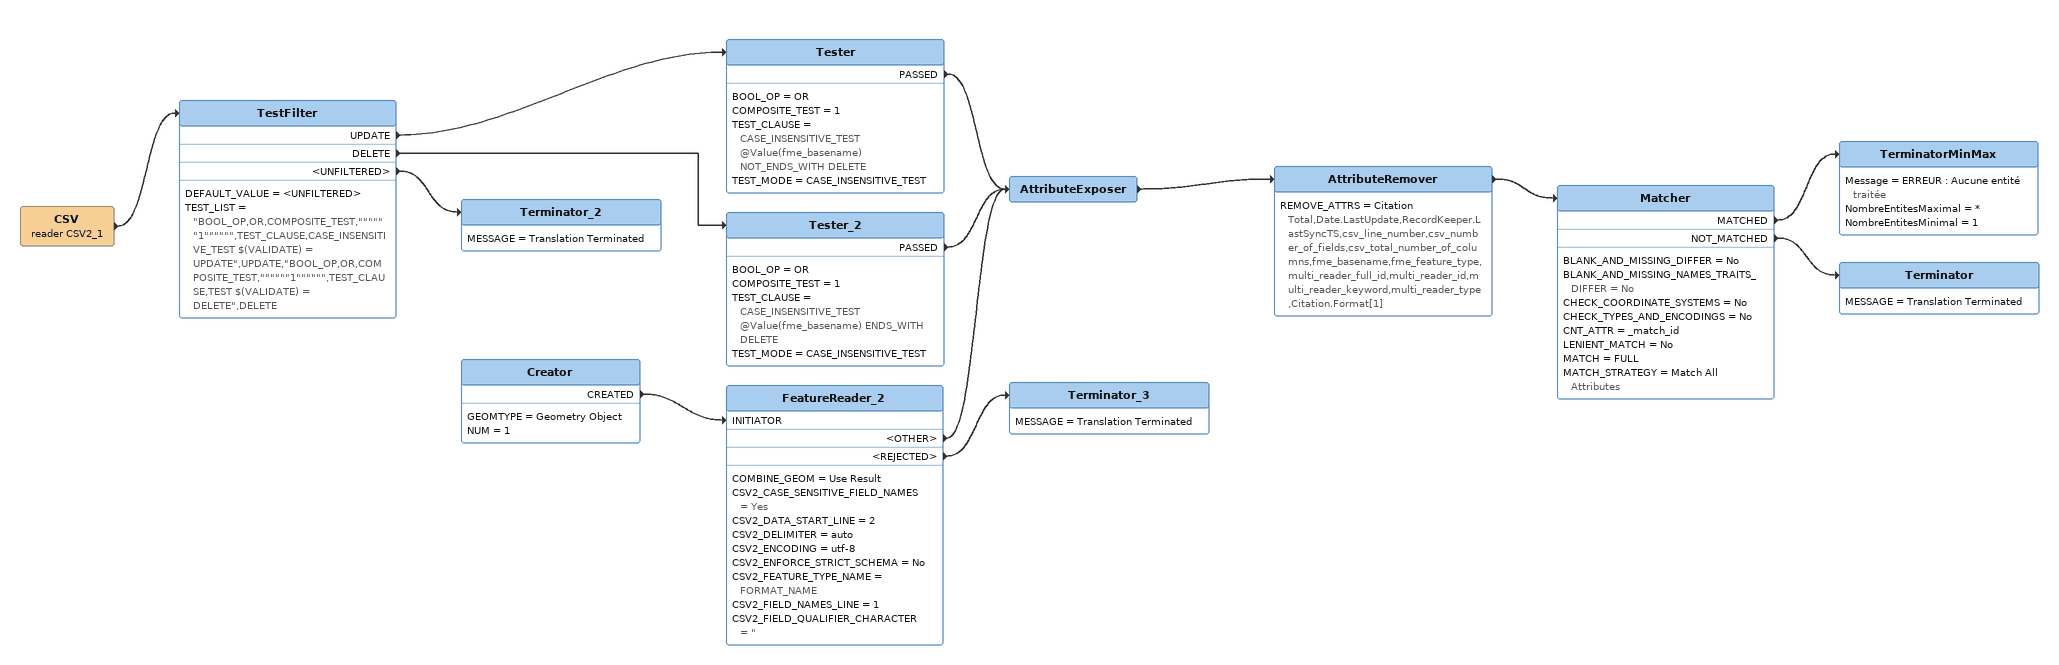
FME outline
CSV (reader CSV2_1)
    -> TestFilter
TestFilter
    DEFAULT_VALUE = <UNFILTERED>
    TEST_LIST = "BOOL_OP,OR,COMPOSITE_TEST,""""""1"""""",TEST_CLAUSE,CASE_INSENSITIVE_TEST $(VALIDATE) = UPDATE",UPDATE,"BOOL_OP,OR,COMPOSITE_TEST,""""""1"""""",TEST_CLAUSE,TEST $(VALIDATE) = DELETE",DELETE
    UPDATE -> Tester
    DELETE -> Tester_2
    <UNFILTERED> -> Terminator_2
Tester
    BOOL_OP = OR
    COMPOSITE_TEST = 1
    TEST_CLAUSE = CASE_INSENSITIVE_TEST @Value(fme_basename) NOT_ENDS_WITH DELETE
    TEST_MODE = CASE_INSENSITIVE_TEST
    PASSED -> AttributeExposer
Tester_2
    BOOL_OP = OR
    COMPOSITE_TEST = 1
    TEST_CLAUSE = CASE_INSENSITIVE_TEST @Value(fme_basename) ENDS_WITH DELETE
    TEST_MODE = CASE_INSENSITIVE_TEST
    PASSED -> AttributeExposer
Terminator_2
    MESSAGE = Translation Terminated
Creator
    GEOMTYPE = Geometry Object
    NUM = 1
    CREATED -> FeatureReader_2 [INITIATOR]
FeatureReader_2
    COMBINE_GEOM = Use Result
    CSV2_CASE_SENSITIVE_FIELD_NAMES = Yes
    CSV2_DATA_START_LINE = 2
    CSV2_DELIMITER = auto
    CSV2_ENCODING = utf-8
    CSV2_ENFORCE_STRICT_SCHEMA = No
    CSV2_FEATURE_TYPE_NAME = FORMAT_NAME
    CSV2_FIELD_NAMES_LINE = 1
    CSV2_FIELD_QUALIFIER_CHARACTER = "
    <OTHER> -> AttributeExposer
    <REJECTED> -> Terminator_3
AttributeExposer
    -> AttributeRemover
AttributeRemover
    REMOVE_ATTRS = Citation Total,Date.LastUpdate,RecordKeeper.LastSyncTS,csv_line_number,csv_number_of_fields,csv_total_number_of_columns,fme_basename,fme_feature_type,multi_reader_full_id,multi_reader_id,multi_reader_keyword,multi_reader_type,Citation.Format[1]
    -> Matcher
Matcher
    BLANK_AND_MISSING_DIFFER = No
    BLANK_AND_MISSING_NAMES_TRAITS_DIFFER = No
    CHECK_COORDINATE_SYSTEMS = No
    CHECK_TYPES_AND_ENCODINGS = No
    CNT_ATTR = _match_id
    LENIENT_MATCH = No
    MATCH = FULL
    MATCH_STRATEGY = Match All Attributes
    MATCHED -> TerminatorMinMax
    NOT_MATCHED -> Terminator
TerminatorMinMax
    Message = ERREUR : Aucune entité traitée
    NombreEntitesMaximal = *
    NombreEntitesMinimal = 1
Terminator
    MESSAGE = Translation Terminated
Terminator_3
    MESSAGE = Translation Terminated
